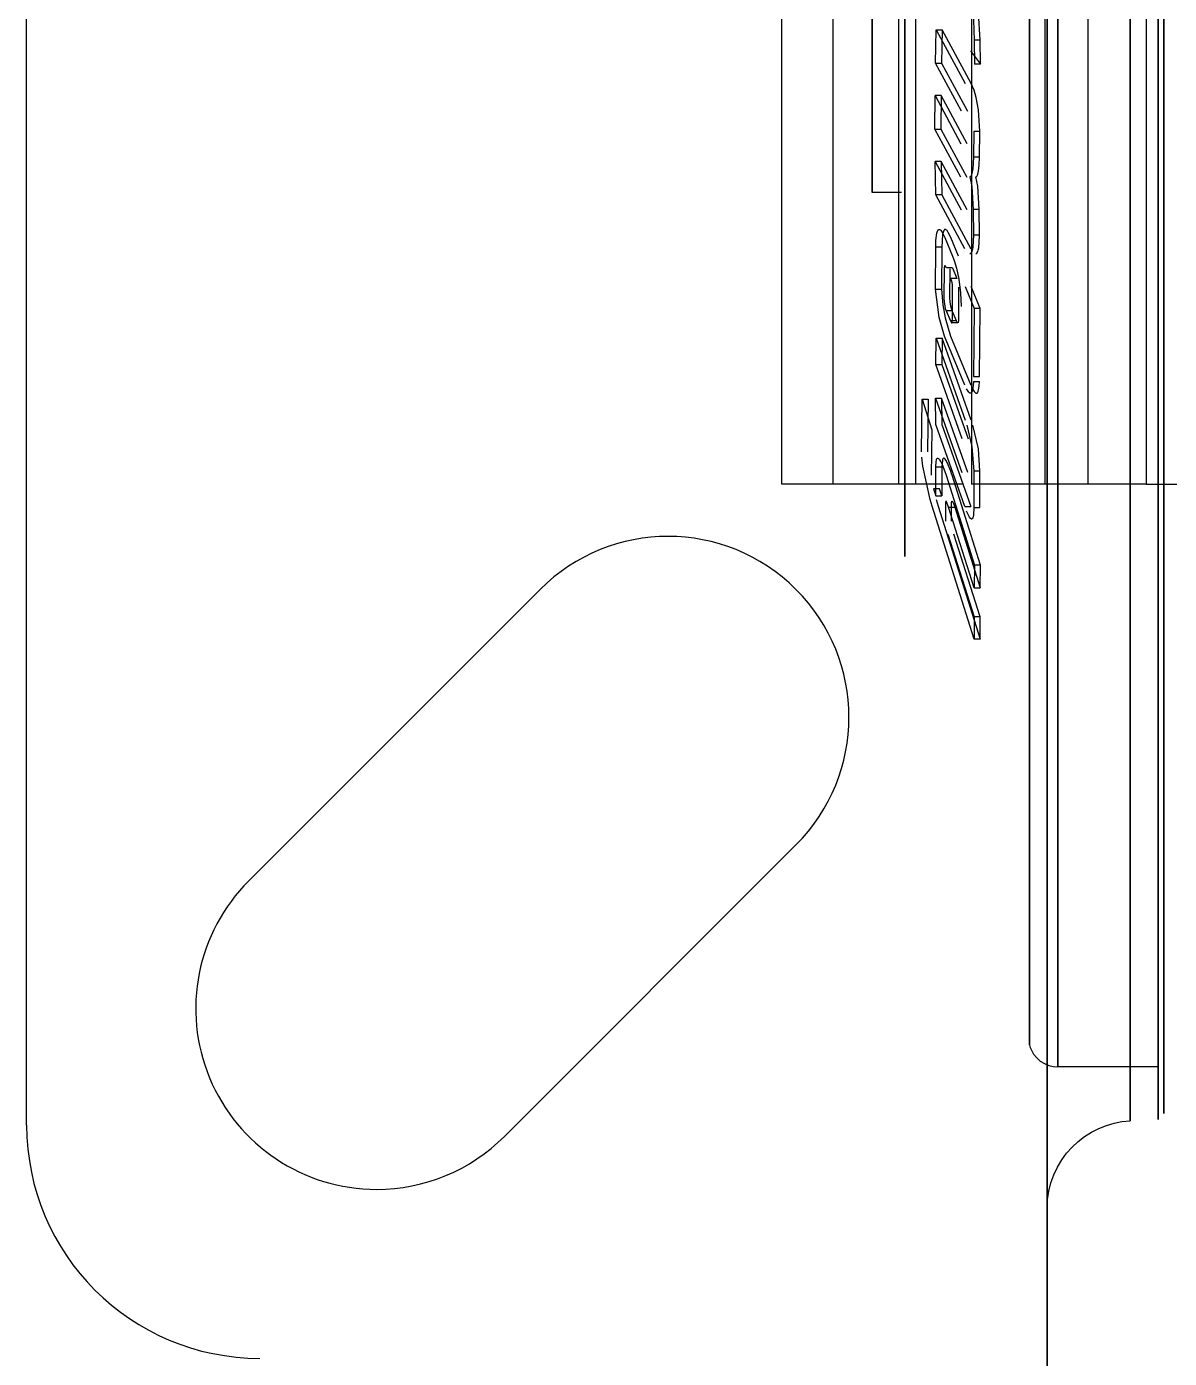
# Model space of a CAD drawing. Header units: millimetres. Extents: x 10366 to 13995, y 24552 to 29685.
# Drawn here: x 13129.18 to 13149.36, y 27296.36 to 27319.88 of the extents above; entities that cross this region are included whole.
import ezdxf

# ---------------------------------------------------------------- set-up
doc = ezdxf.new("R2010")
doc.units = ezdxf.units.MM
doc.header["$LTSCALE"] = 3
doc.layers.add('DomyÅ›lny', color=7, linetype='Continuous')

msp = doc.modelspace()

# ---------------------------------------------------------------- linework, layer by layer
at = {"layer": 'DomyÅ›lny'}
for p, q in [((13129.177, 27300.476), (13129.177, 27354.028)), ((13148.95, 27342.7), (13148.95, 27311.804)), ((13142.513, 27311.804), (13142.513, 27327.252)), ((13144.573, 27327.252), (13144.573, 27311.804)), ((13143.418, 27311.804), (13143.418, 27323.117)), ((13144.875, 27323.117), (13144.875, 27311.804)), ((13145.86, 27322.019), (13145.86, 27311.804)), ((13147.92, 27311.804), (13147.92, 27322.019)), ((13147.166, 27311.804), (13147.166, 27320.425)), ((13145.24, 27319.828), (13145.346, 27319.828)), ((13146.018, 27319.647), (13145.912, 27319.647)), ((13145.847, 27319.455), (13146.019, 27319.22)), ((13145.227, 27319.24), (13145.333, 27319.24)), ((13146.019, 27319.22), (13145.913, 27319.22)), ((13145.325, 27318.665), (13145.219, 27318.665)), ((13145.675, 27317.225), (13145.217, 27318.074)), ((13145.217, 27318.074), (13145.323, 27318.074)), ((13145.323, 27318.074), (13145.781, 27317.225)), ((13146.007, 27318.033), (13145.901, 27318.033)), ((13145.327, 27317.503), (13145.221, 27317.503)), ((13146.001, 27317.579), (13145.895, 27317.579)), ((13144.625, 27316.954), (13144.11, 27316.954)), ((13145.337, 27316.911), (13145.23, 27316.911)), ((13145.999, 27316.654), (13145.892, 27316.654)), ((13145.391, 27316.159), (13145.528, 27315.83)), ((13145.634, 27315.83), (13145.498, 27316.159)), ((13146.002, 27316.201), (13145.896, 27316.201)), ((13145.337, 27315.988), (13145.231, 27315.988)), ((13145.525, 27315.622), (13145.419, 27315.622)), ((13145.525, 27315.622), (13145.603, 27315.437)), ((13145.603, 27315.437), (13145.497, 27315.437)), ((13145.228, 27315.246), (13145.335, 27315.246)), ((13145.748, 27315.291), (13145.91, 27314.902)), ((13146.016, 27314.902), (13145.855, 27315.291)), ((13146.016, 27314.902), (13145.91, 27314.902)), ((13145.522, 27314.863), (13145.415, 27314.863)), ((13145.415, 27314.863), (13145.49, 27314.688)), ((13145.596, 27314.688), (13145.49, 27314.688)), ((13145.596, 27314.688), (13145.522, 27314.863)), ((13145.619, 27314.652), (13145.513, 27314.652)), ((13145.24, 27314.38), (13145.346, 27314.38)), ((13145.231, 27313.914), (13145.337, 27313.914)), ((13145.897, 27313.617), (13146.003, 27313.617)), ((13145.899, 27313.703), (13146.006, 27313.703)), ((13144.991, 27313.301), (13145.097, 27313.301)), ((13145.227, 27313.322), (13145.333, 27313.322)), ((13145.227, 27313.322), (13145.693, 27312.01)), ((13145.799, 27312.01), (13145.333, 27313.322)), ((13145.234, 27312.109), (13145.34, 27312.109)), ((13146.011, 27312.029), (13145.905, 27312.029)), ((13145.71, 27311.804), (13143.418, 27311.804)), ((13145.298, 27311.72), (13145.192, 27311.72)), ((13145.192, 27311.72), (13145.232, 27311.595)), ((13145.338, 27311.595), (13145.298, 27311.72)), ((13148.95, 27311.804), (13149.774, 27311.804)), ((13145.169, 27311.415), (13145.135, 27311.528)), ((13145.232, 27311.595), (13145.338, 27311.595)), ((13145.241, 27311.528), (13145.275, 27311.415)), ((13145.459, 27311.395), (13145.566, 27311.395)), ((13145.744, 27311.405), (13145.851, 27311.405)), ((13145.902, 27311.389), (13146.008, 27311.389)), ((13145.446, 27310.918), (13145.907, 27309.46)), ((13146.013, 27309.46), (13145.552, 27310.918)), ((13146.023, 27310.368), (13145.917, 27310.368)), ((13145.909, 27309.972), (13146.015, 27309.972)), ((13138.248, 27309.943), (13133.098, 27304.793)), ((13146.013, 27309.46), (13145.907, 27309.46)), ((13146.017, 27309.065), (13145.911, 27309.065)), ((13137.613, 27300.278), (13142.763, 27305.428)), ((13149.156, 27301.506), (13147.387, 27301.506))]:
    msp.add_line(p, q, dxfattribs=at)
for points in [[(13147.199, 27327.252, 0), (13147.199, 27359.536, 0), (13147.199, 27327.252, 0), (13147.199, 27294.968, 0)], [(13147.199, 27327.252, 0), (13147.199, 27355.494, 0), (13147.199, 27327.252, 0), (13147.199, 27299.01, 0)], [(13148.663, 27327.252, 0), (13148.663, 27300.553, 0), (13148.663, 27327.252, 0), (13148.663, 27353.952, 0)], [(13149.161, 27327.252, 0), (13149.161, 27300.579, 0), (13149.161, 27327.252, 0), (13149.161, 27353.926, 0)], [(13149.259, 27327.252, 0), (13149.259, 27353.823, 0), (13149.259, 27327.252, 0), (13149.259, 27300.682, 0)], [(13149.259, 27327.252, 0), (13149.259, 27301.403, 0), (13149.259, 27327.252, 0), (13149.259, 27353.101, 0)], [(13147.387, 27327.252, 0), (13147.387, 27352.999, 0), (13147.387, 27327.252, 0), (13147.387, 27301.506, 0)], [(13146.888, 27327.252, 0), (13146.888, 27352.611, 0), (13146.888, 27327.252, 0), (13146.888, 27301.894, 0)], [(13144.688, 27327.252, 0), (13144.688, 27343.98, 0), (13144.688, 27327.252, 0), (13144.688, 27310.524, 0)], [(13144.11, 27327.252, 0), (13144.11, 27337.551, 0), (13144.11, 27327.252, 0), (13144.11, 27316.954, 0)]]:
    msp.add_polyline3d(points, close=True, dxfattribs=at)
for points in [[(13145.741, 27320.523, 0), (13145.763, 27320.488, 0), (13145.798, 27320.422, 0), (13145.835, 27320.325, 0), (13145.873, 27320.17, 0), (13145.896, 27319.998, 0), (13145.912, 27319.647, 0)], [(13146.018, 27319.647, 0), (13145.986, 27320.128, 0), (13145.939, 27320.333, 0), (13145.912, 27320.406, 0), (13145.885, 27320.462, 0), (13145.847, 27320.523, 0)], [(13145.227, 27319.24, 0), (13145.24, 27319.828, 0)], [(13145.24, 27319.828, 0), (13145.75, 27318.878, 0)], [(13145.346, 27319.828, 0), (13145.333, 27319.24, 0)], [(13145.857, 27318.878, 0), (13145.346, 27319.828, 0)], [(13145.912, 27319.647, 0), (13145.913, 27319.22, 0)], [(13146.019, 27319.22, 0), (13146.018, 27319.647, 0)], [(13145.684, 27318.39, 0), (13145.227, 27319.24, 0)], [(13145.333, 27319.24, 0), (13145.791, 27318.39, 0)], [(13145.217, 27318.074, 0), (13145.219, 27318.665, 0)], [(13145.219, 27318.665, 0), (13145.677, 27317.815, 0)], [(13145.325, 27318.665, 0), (13145.323, 27318.074, 0)], [(13145.784, 27317.815, 0), (13145.325, 27318.665, 0)], [(13145.946, 27318.632, 0), (13145.909, 27318.76, 0), (13145.857, 27318.878, 0)], [(13146.007, 27318.033, 0), (13145.985, 27318.415, 0), (13145.946, 27318.632, 0)], [(13145.901, 27318.033, 0), (13145.895, 27317.579, 0)], [(13146.001, 27317.579, 0), (13146.007, 27318.033, 0)], [(13145.23, 27316.911, 0), (13145.221, 27317.503, 0)], [(13145.221, 27317.503, 0), (13145.678, 27316.65, 0)], [(13145.327, 27317.503, 0), (13145.337, 27316.911, 0)], [(13145.784, 27316.65, 0), (13145.327, 27317.503, 0)], [(13145.895, 27317.579, 0), (13145.885, 27317.369, 0), (13145.877, 27317.317, 0), (13145.865, 27317.268, 0), (13145.856, 27317.249, 0), (13145.852, 27317.242, 0), (13145.848, 27317.237, 0), (13145.844, 27317.234, 0), (13145.84, 27317.231, 0), (13145.836, 27317.229, 0), (13145.832, 27317.228, 0)], [(13145.938, 27317.228, 0), (13145.946, 27317.231, 0), (13145.95, 27317.234, 0), (13145.954, 27317.237, 0), (13145.959, 27317.242, 0), (13145.963, 27317.249, 0), (13145.967, 27317.258, 0), (13145.975, 27317.279, 0), (13145.986, 27317.33, 0), (13145.997, 27317.438, 0), (13146.001, 27317.579, 0)], [(13145.832, 27317.228, 0), (13145.866, 27317.061, 0), (13145.892, 27316.654, 0)], [(13145.999, 27316.654, 0), (13145.972, 27317.063, 0), (13145.938, 27317.228, 0)], [(13145.742, 27315.957, 0), (13145.23, 27316.911, 0)], [(13145.337, 27316.911, 0), (13145.848, 27315.957, 0)], [(13145.892, 27316.654, 0), (13145.896, 27316.201, 0)], [(13146.002, 27316.201, 0), (13145.999, 27316.654, 0)], [(13145.231, 27315.988, 0), (13145.235, 27316.107, 0), (13145.25, 27316.233, 0), (13145.261, 27316.269, 0), (13145.268, 27316.285, 0), (13145.273, 27316.292, 0), (13145.278, 27316.297, 0), (13145.28, 27316.299, 0), (13145.282, 27316.3, 0), (13145.284, 27316.301, 0), (13145.287, 27316.302, 0), (13145.289, 27316.303, 0), (13145.291, 27316.303, 0), (13145.293, 27316.303, 0), (13145.295, 27316.302, 0), (13145.297, 27316.302, 0), (13145.301, 27316.301, 0), (13145.305, 27316.299, 0), (13145.312, 27316.294, 0), (13145.32, 27316.287, 0), (13145.329, 27316.276, 0), (13145.352, 27316.241, 0), (13145.391, 27316.159, 0)], [(13145.498, 27316.159, 0), (13145.453, 27316.25, 0), (13145.431, 27316.282, 0), (13145.422, 27316.291, 0), (13145.415, 27316.296, 0), (13145.412, 27316.299, 0), (13145.408, 27316.3, 0), (13145.404, 27316.302, 0), (13145.402, 27316.302, 0), (13145.4, 27316.303, 0), (13145.398, 27316.303, 0), (13145.396, 27316.303, 0), (13145.394, 27316.302, 0), (13145.391, 27316.301, 0), (13145.389, 27316.3, 0), (13145.387, 27316.299, 0), (13145.385, 27316.297, 0), (13145.382, 27316.295, 0), (13145.378, 27316.29, 0), (13145.373, 27316.283, 0), (13145.366, 27316.267, 0), (13145.36, 27316.249, 0), (13145.353, 27316.214, 0), (13145.337, 27315.988, 0)], [(13145.896, 27316.201, 0), (13145.886, 27315.997, 0), (13145.879, 27315.954, 0), (13145.867, 27315.912, 0), (13145.858, 27315.893, 0), (13145.854, 27315.885, 0), (13145.849, 27315.879, 0), (13145.845, 27315.874, 0), (13145.84, 27315.871, 0), (13145.831, 27315.865, 0)], [(13145.938, 27315.865, 0), (13145.947, 27315.871, 0), (13145.951, 27315.875, 0), (13145.956, 27315.88, 0), (13145.961, 27315.886, 0), (13145.965, 27315.894, 0), (13145.974, 27315.914, 0), (13145.981, 27315.936, 0), (13145.99, 27315.978, 0), (13146, 27316.074, 0), (13146.002, 27316.201, 0)], [(13145.228, 27315.246, 0), (13145.231, 27315.988, 0)], [(13145.337, 27315.988, 0), (13145.335, 27315.246, 0)], [(13145.379, 27315.607, 0), (13145.376, 27315.093, 0)], [(13145.419, 27315.622, 0), (13145.408, 27315.645, 0), (13145.404, 27315.651, 0), (13145.401, 27315.655, 0), (13145.399, 27315.657, 0), (13145.398, 27315.658, 0), (13145.397, 27315.658, 0), (13145.396, 27315.659, 0), (13145.396, 27315.659, 0), (13145.395, 27315.659, 0), (13145.394, 27315.659, 0), (13145.393, 27315.659, 0), (13145.392, 27315.659, 0), (13145.392, 27315.659, 0), (13145.391, 27315.658, 0), (13145.39, 27315.658, 0), (13145.389, 27315.657, 0), (13145.389, 27315.657, 0), (13145.388, 27315.656, 0), (13145.387, 27315.654, 0), (13145.386, 27315.651, 0), (13145.383, 27315.643, 0), (13145.381, 27315.625, 0), (13145.379, 27315.607, 0)], [(13145.482, 27315.093, 0), (13145.485, 27315.607, 0)], [(13145.528, 27315.83, 0), (13145.558, 27315.752, 0), (13145.598, 27315.62, 0), (13145.64, 27315.424, 0), (13145.67, 27315.179, 0), (13145.678, 27314.939, 0)], [(13145.528, 27315.28, 0), (13145.525, 27315.325, 0), (13145.519, 27315.362, 0), (13145.497, 27315.437, 0)], [(13145.386, 27314.418, 0), (13145.291, 27314.743, 0), (13145.228, 27315.246, 0)], [(13145.335, 27315.246, 0), (13145.358, 27314.97, 0), (13145.398, 27314.741, 0), (13145.492, 27314.418, 0)], [(13145.528, 27314.736, 0), (13145.528, 27315.28, 0)], [(13145.634, 27315.28, 0), (13145.634, 27314.736, 0)], [(13145.376, 27315.093, 0), (13145.379, 27315.021, 0), (13145.39, 27314.947, 0), (13145.4, 27314.905, 0), (13145.415, 27314.863, 0)], [(13145.522, 27314.863, 0), (13145.507, 27314.905, 0), (13145.496, 27314.947, 0), (13145.486, 27315.022, 0), (13145.482, 27315.093, 0)], [(13145.91, 27314.902, 0), (13145.899, 27313.703, 0)], [(13146.006, 27313.703, 0), (13146.016, 27314.902, 0)], [(13145.49, 27314.688, 0), (13145.496, 27314.673, 0), (13145.503, 27314.661, 0), (13145.506, 27314.657, 0), (13145.508, 27314.655, 0), (13145.509, 27314.654, 0), (13145.51, 27314.653, 0), (13145.511, 27314.653, 0), (13145.511, 27314.652, 0), (13145.512, 27314.652, 0), (13145.513, 27314.652, 0), (13145.513, 27314.652, 0), (13145.514, 27314.652, 0), (13145.514, 27314.652, 0), (13145.515, 27314.652, 0), (13145.515, 27314.653, 0), (13145.516, 27314.653, 0), (13145.516, 27314.653, 0), (13145.517, 27314.654, 0), (13145.518, 27314.655, 0), (13145.519, 27314.657, 0), (13145.52, 27314.66, 0), (13145.522, 27314.665, 0), (13145.524, 27314.675, 0), (13145.528, 27314.736, 0)], [(13145.634, 27314.736, 0), (13145.631, 27314.687, 0), (13145.628, 27314.665, 0), (13145.627, 27314.661, 0), (13145.625, 27314.657, 0), (13145.624, 27314.656, 0), (13145.623, 27314.654, 0), (13145.623, 27314.653, 0), (13145.622, 27314.653, 0), (13145.622, 27314.653, 0), (13145.621, 27314.653, 0), (13145.621, 27314.652, 0), (13145.62, 27314.652, 0), (13145.62, 27314.652, 0), (13145.62, 27314.652, 0), (13145.619, 27314.652, 0), (13145.618, 27314.652, 0), (13145.618, 27314.652, 0), (13145.617, 27314.653, 0), (13145.616, 27314.653, 0), (13145.615, 27314.654, 0), (13145.613, 27314.656, 0), (13145.61, 27314.66, 0), (13145.607, 27314.665, 0), (13145.596, 27314.688, 0)], [(13145.231, 27313.914, 0), (13145.24, 27314.38, 0)], [(13145.24, 27314.38, 0), (13145.752, 27312.93, 0)], [(13145.346, 27314.38, 0), (13145.337, 27313.914, 0)], [(13145.859, 27312.93, 0), (13145.346, 27314.38, 0)], [(13145.745, 27313.551, 0), (13145.386, 27314.418, 0)], [(13145.492, 27314.418, 0), (13145.852, 27313.551, 0)], [(13145.696, 27312.6, 0), (13145.231, 27313.914, 0)], [(13145.337, 27313.914, 0), (13145.802, 27312.6, 0)], [(13145.897, 27313.617, 0), (13145.887, 27313.494, 0), (13145.875, 27313.441, 0), (13145.868, 27313.427, 0), (13145.865, 27313.421, 0), (13145.862, 27313.417, 0), (13145.859, 27313.414, 0), (13145.857, 27313.412, 0), (13145.855, 27313.411, 0), (13145.853, 27313.41, 0), (13145.851, 27313.409, 0), (13145.849, 27313.408, 0), (13145.846, 27313.408, 0), (13145.843, 27313.408, 0), (13145.84, 27313.408, 0), (13145.837, 27313.409, 0), (13145.834, 27313.411, 0), (13145.83, 27313.413, 0), (13145.823, 27313.418, 0), (13145.816, 27313.425, 0), (13145.802, 27313.442, 0), (13145.775, 27313.487, 0)], [(13145.881, 27313.487, 0), (13145.899, 27313.456, 0), (13145.912, 27313.438, 0), (13145.926, 27313.422, 0), (13145.933, 27313.415, 0), (13145.936, 27313.413, 0), (13145.94, 27313.411, 0), (13145.943, 27313.409, 0), (13145.946, 27313.408, 0), (13145.949, 27313.408, 0), (13145.952, 27313.408, 0), (13145.955, 27313.408, 0), (13145.957, 27313.409, 0), (13145.959, 27313.409, 0), (13145.961, 27313.411, 0), (13145.963, 27313.412, 0), (13145.967, 27313.415, 0), (13145.969, 27313.418, 0), (13145.972, 27313.423, 0), (13145.976, 27313.428, 0), (13145.982, 27313.444, 0), (13145.988, 27313.469, 0), (13145.998, 27313.534, 0), (13146.003, 27313.617, 0)], [(13144.979, 27312.373, 0), (13144.991, 27313.301, 0)], [(13144.991, 27313.301, 0), (13145.162, 27312.759, 0)], [(13145.097, 27313.301, 0), (13145.086, 27312.373, 0)], [(13145.231, 27312.854, 0), (13145.227, 27313.322, 0)], [(13145.333, 27313.322, 0), (13145.337, 27312.854, 0)], [(13145.744, 27311.405, 0), (13145.231, 27312.854, 0)], [(13145.337, 27312.854, 0), (13145.851, 27311.405, 0)], [(13145.781, 27312.842, 0), (13145.871, 27312.466, 0), (13145.905, 27312.029, 0)], [(13146.011, 27312.029, 0), (13145.984, 27312.424, 0), (13145.888, 27312.842, 0)], [(13145.162, 27312.759, 0), (13145.151, 27311.963, 0)], [(13145.135, 27311.528, 0), (13145.002, 27312.12, 0), (13144.984, 27312.278, 0)], [(13145.232, 27311.595, 0), (13145.234, 27312.109, 0)], [(13145.234, 27312.109, 0), (13145.239, 27312.197, 0), (13145.244, 27312.229, 0), (13145.247, 27312.24, 0), (13145.25, 27312.247, 0), (13145.253, 27312.251, 0), (13145.255, 27312.254, 0), (13145.256, 27312.255, 0), (13145.257, 27312.256, 0), (13145.258, 27312.257, 0), (13145.259, 27312.258, 0), (13145.261, 27312.258, 0), (13145.262, 27312.259, 0), (13145.263, 27312.259, 0), (13145.264, 27312.259, 0), (13145.266, 27312.259, 0), (13145.268, 27312.259, 0), (13145.271, 27312.258, 0), (13145.274, 27312.257, 0), (13145.276, 27312.255, 0), (13145.281, 27312.252, 0), (13145.29, 27312.244, 0), (13145.3, 27312.232, 0), (13145.312, 27312.215, 0), (13145.34, 27312.164, 0), (13145.414, 27311.962, 0)], [(13145.34, 27312.109, 0), (13145.338, 27311.595, 0)], [(13145.52, 27311.962, 0), (13145.518, 27311.968, 0), (13145.498, 27312.028, 0), (13145.435, 27312.186, 0), (13145.409, 27312.228, 0), (13145.399, 27312.241, 0), (13145.39, 27312.25, 0), (13145.385, 27312.254, 0), (13145.38, 27312.257, 0), (13145.377, 27312.258, 0), (13145.375, 27312.259, 0), (13145.372, 27312.259, 0), (13145.371, 27312.259, 0), (13145.37, 27312.259, 0), (13145.369, 27312.259, 0), (13145.367, 27312.259, 0), (13145.366, 27312.258, 0), (13145.365, 27312.257, 0), (13145.364, 27312.257, 0), (13145.363, 27312.256, 0), (13145.361, 27312.254, 0), (13145.358, 27312.251, 0), (13145.356, 27312.246, 0), (13145.353, 27312.239, 0), (13145.348, 27312.214, 0), (13145.343, 27312.175, 0), (13145.34, 27312.109, 0)], [(13145.414, 27311.962, 0), (13145.917, 27310.368, 0)], [(13146.023, 27310.368, 0), (13145.52, 27311.962, 0)], [(13145.905, 27312.029, 0), (13145.902, 27311.389, 0)], [(13146.008, 27311.389, 0), (13146.011, 27312.029, 0)], [(13143.418, 27311.804, 0), (13142.749, 27311.804, 0), (13142.572, 27311.804, 0), (13142.528, 27311.804, 0), (13142.517, 27311.804, 0), (13142.514, 27311.804, 0), (13142.514, 27311.804, 0), (13142.513, 27311.804, 0), (13142.513, 27311.804, 0), (13142.513, 27311.804, 0), (13142.513, 27311.804, 0), (13142.513, 27311.804, 0), (13142.513, 27311.804, 0), (13142.513, 27311.804, 0), (13142.513, 27311.804, 0), (13142.513, 27311.804, 0), (13142.513, 27311.804, 0), (13142.513, 27311.804, 0), (13142.513, 27311.804, 0)], [(13148.95, 27311.804, 0), (13146.765, 27311.804, 0), (13146.096, 27311.804, 0), (13145.919, 27311.804, 0), (13145.875, 27311.804, 0), (13145.864, 27311.804, 0), (13145.861, 27311.804, 0), (13145.861, 27311.804, 0), (13145.86, 27311.804, 0), (13145.86, 27311.804, 0), (13145.86, 27311.804, 0), (13145.86, 27311.804, 0), (13145.86, 27311.804, 0), (13145.86, 27311.804, 0), (13145.86, 27311.804, 0), (13145.86, 27311.804, 0), (13145.86, 27311.804, 0), (13145.86, 27311.804, 0), (13145.86, 27311.804, 0)], [(13145.911, 27309.065, 0), (13145.169, 27311.415, 0)], [(13145.275, 27311.415, 0), (13146.017, 27309.065, 0)], [(13145.459, 27311.395, 0), (13145.429, 27311.477, 0), (13145.422, 27311.49, 0), (13145.419, 27311.495, 0), (13145.418, 27311.497, 0), (13145.417, 27311.498, 0), (13145.415, 27311.499, 0), (13145.414, 27311.499, 0), (13145.414, 27311.499, 0), (13145.413, 27311.5, 0), (13145.413, 27311.5, 0), (13145.413, 27311.5, 0), (13145.412, 27311.5, 0), (13145.412, 27311.5, 0), (13145.412, 27311.499, 0), (13145.411, 27311.499, 0), (13145.411, 27311.499, 0), (13145.41, 27311.499, 0), (13145.41, 27311.498, 0), (13145.41, 27311.498, 0), (13145.409, 27311.497, 0), (13145.408, 27311.495, 0), (13145.407, 27311.491, 0), (13145.406, 27311.487, 0), (13145.405, 27311.475, 0), (13145.404, 27311.458, 0)], [(13145.404, 27311.458, 0), (13145.404, 27311.148, 0)], [(13145.909, 27309.972, 0), (13145.459, 27311.395, 0)], [(13145.51, 27311.458, 0), (13145.512, 27311.486, 0), (13145.513, 27311.491, 0), (13145.514, 27311.495, 0), (13145.515, 27311.497, 0), (13145.516, 27311.498, 0), (13145.516, 27311.498, 0), (13145.517, 27311.499, 0), (13145.517, 27311.499, 0), (13145.517, 27311.499, 0), (13145.518, 27311.499, 0), (13145.518, 27311.5, 0), (13145.518, 27311.5, 0), (13145.519, 27311.5, 0), (13145.519, 27311.5, 0), (13145.519, 27311.5, 0), (13145.52, 27311.5, 0), (13145.52, 27311.499, 0), (13145.521, 27311.499, 0), (13145.522, 27311.499, 0), (13145.523, 27311.498, 0), (13145.524, 27311.497, 0), (13145.527, 27311.493, 0), (13145.53, 27311.488, 0), (13145.536, 27311.475, 0), (13145.566, 27311.395, 0)], [(13145.51, 27311.148, 0), (13145.51, 27311.458, 0)], [(13145.566, 27311.395, 0), (13146.015, 27309.972, 0)], [(13145.902, 27311.389, 0), (13145.896, 27311.256, 0), (13145.891, 27311.225, 0), (13145.886, 27311.207, 0), (13145.883, 27311.201, 0), (13145.88, 27311.195, 0), (13145.878, 27311.191, 0), (13145.875, 27311.189, 0), (13145.874, 27311.187, 0), (13145.873, 27311.187, 0), (13145.871, 27311.186, 0), (13145.869, 27311.185, 0), (13145.868, 27311.184, 0), (13145.866, 27311.184, 0), (13145.864, 27311.184, 0), (13145.862, 27311.184, 0), (13145.86, 27311.185, 0), (13145.858, 27311.186, 0), (13145.856, 27311.187, 0), (13145.853, 27311.188, 0), (13145.848, 27311.193, 0), (13145.841, 27311.2, 0), (13145.828, 27311.218, 0), (13145.802, 27311.265, 0), (13145.775, 27311.325, 0)], [(13145.917, 27310.368, 0), (13145.909, 27309.972, 0)], [(13146.015, 27309.972, 0), (13146.023, 27310.368, 0)], [(13145.907, 27309.46, 0), (13145.911, 27309.065, 0)], [(13146.017, 27309.065, 0), (13146.013, 27309.46, 0)], [(13146.888, 27301.894, 0), (13146.901, 27301.851, 0), (13146.917, 27301.811, 0), (13146.96, 27301.733, 0), (13147.014, 27301.666, 0), (13147.078, 27301.609, 0), (13147.149, 27301.564, 0), (13147.226, 27301.532, 0), (13147.306, 27301.512, 0), (13147.387, 27301.506, 0)], [(13147.199, 27299.01, 0), (13147.207, 27299.162, 0), (13147.229, 27299.313, 0), (13147.266, 27299.457, 0), (13147.316, 27299.6, 0), (13147.379, 27299.733, 0), (13147.455, 27299.862, 0), (13147.542, 27299.98, 0), (13147.639, 27300.09, 0), (13147.746, 27300.189, 0), (13147.861, 27300.278, 0), (13147.984, 27300.355, 0), (13148.112, 27300.42, 0), (13148.245, 27300.472, 0), (13148.382, 27300.512, 0), (13148.52, 27300.539, 0), (13148.663, 27300.553, 0)]]:
    msp.add_polyline3d(points, dxfattribs=at)
for centre, radius, start, end in [((13140.505, 27307.685), 3.193, 315, 135), ((13135.356, 27302.536), 3.193, 135, 270), ((13133.296, 27300.476), 4.119, 180, 270), ((13135.356, 27302.536), 3.193, 270, 315)]:
    msp.add_arc(centre, radius, start, end, dxfattribs=at)

doc.saveas('drawing.dxf')
